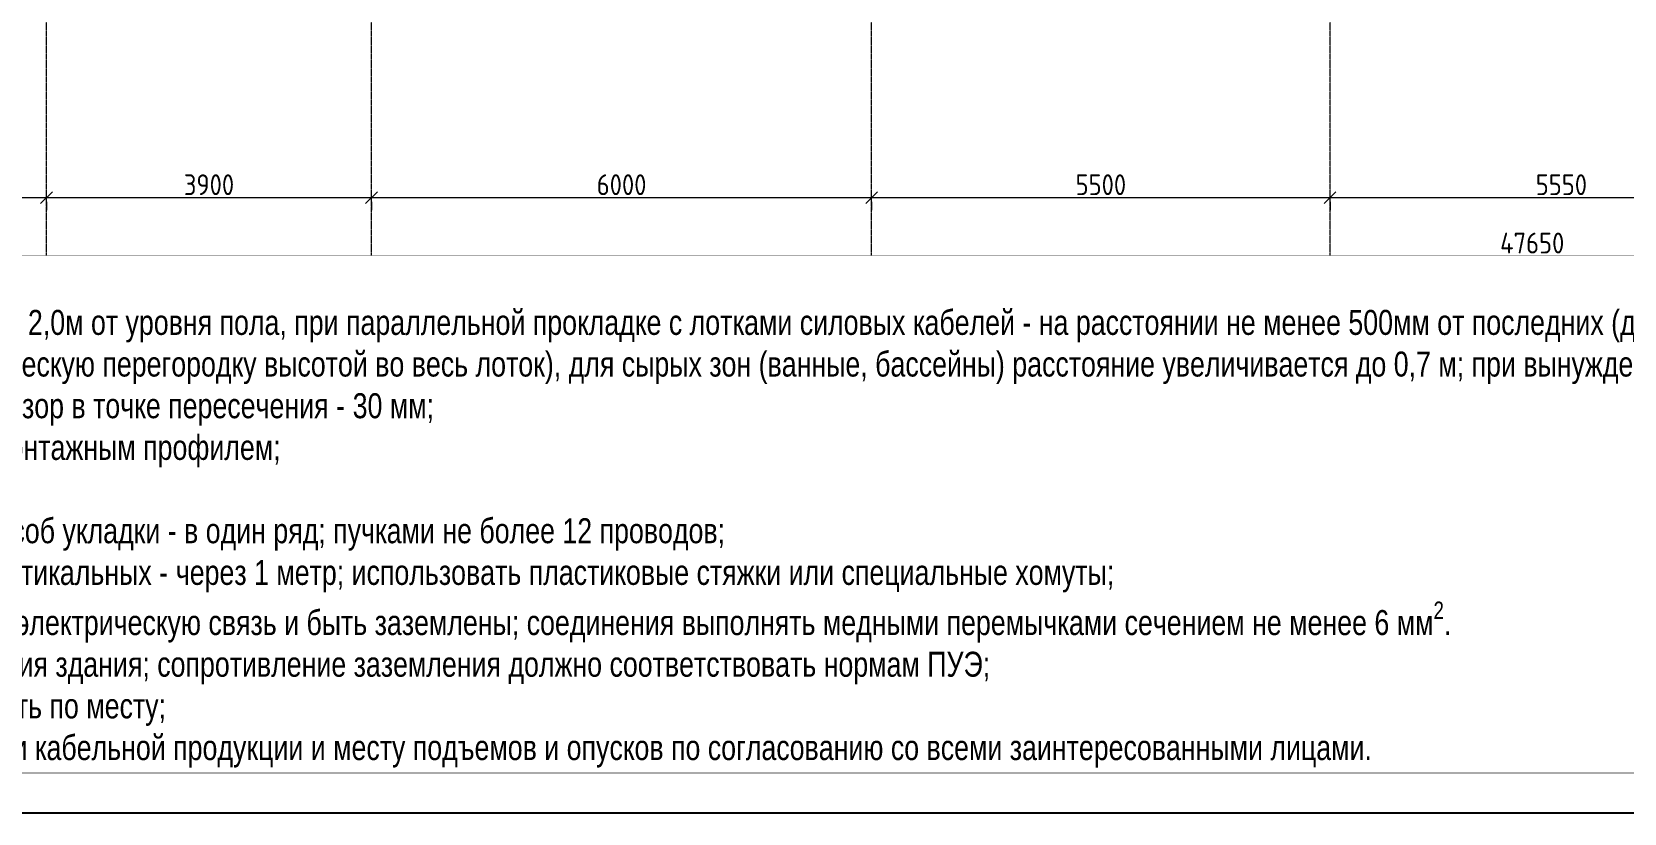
# Model space of a CAD drawing. Header units: millimetres. Extents: x 0 to 351840, y -132678 to 32417.
# Drawn here: x 306244 to 325347, y -9583 to -205 of the extents above; entities that cross this region are included whole.
import ezdxf

# ---------------------------------------------------------------- set-up
doc = ezdxf.new("R2010")
doc.units = ezdxf.units.MM
doc.linetypes.add('BI_линия_сетки', pattern=[25, 20, -2.5, 0, -2.5])
for name, color, linetype, lineweight in [('KPSP-Рамка', 7, 'Continuous', 70), ('S-GRID-IDEN', 7, 'Continuous', 20), ('Оси', 7, 'Continuous', 9), ('Размеры', 7, 'Continuous', 9)]:
    doc.layers.add(name, color=color, linetype=linetype, lineweight=lineweight)
doc.styles.add('GOST Common', font='GOST Common.ttf', dxfattribs={"width": 0.9, "height": 350})
doc.styles.add('GOST Common_1', font='GOST Common.ttf', dxfattribs={"width": 0.9, "height": 250})
doc.styles.add('новый', font='Шрифт GOST2304A.ttf', dxfattribs={"width": 0.8, "height": 250})
doc.dimstyles.new('BI_основной_2_5мм_1', dxfattribs={"dimscale": 304.8, "dimtxt": 251.428749, "dimasz": 0.463911, "dimexe": 0.492126, "dimexo": 0.492126, "dimgap": 0.098425, "dimtad": 1, "dimdec": 0, "dimdsep": 46, "dimtxsty": 'GOST Common_1', "dimblk1": 'OBLIQUE', "dimblk2": 'OBLIQUE', "dimsah": 1, "dimcen": 0.09, "dimdle": 0.492126, "dimazin": 0, "dimtfac": 1, "dimtdec": 4, "dimtix": 1, "dimtmove": 0, "dimatfit": 3, "dimfxl": 1, "dimtvp": 1, "dimtolj": 1, "dimtzin": 0, "dimlwd": 20, "dimlwe": 20, "dimarcsym": 2})

# ---------------------------------------------------------------- blocks, each defined once
blk = doc.blocks.new('*U84')
at = {"color": 7, "linetype": 'ByBlock', "lineweight": 25}
blk.add_lwpolyline([(594, 420), (594, 0), (0, 0), (0, 420)], close=True, dxfattribs=at)
at = {"color": 0, "linetype": 'ByBlock', "lineweight": 50}
blk.add_lwpolyline([(589, 415), (589, 5), (20, 5), (20, 415)], close=True, dxfattribs=at)
blk = doc.blocks.new('Ось сетки - _обозначение_ось_круг_Ø8мм-20564--01 Подвал__-3_000____Отделочный_')
at = {"layer": 'S-GRID-IDEN', "color": 9}
for start, end in [(360, 180), (180, 360)]:
    blk.add_arc((0, 0), 4, start, end, dxfattribs=at)
blk = doc.blocks.new('_Oblique')
at = {"color": 0, "linetype": 'ByBlock', "lineweight": -2}
blk.add_line((-0.5, -0.5), (0.5, 0.5), dxfattribs=at)
blk = doc.blocks.new('*D652')
at = {"layer": 'Defpoints', "color": 0, "transparency": 16777216}
for p in [(5686, 1329), (53336, 1329), (53336, 1229)]:
    blk.add_point(p, dxfattribs=at)
at = {"layer": 'Размеры', "color": 0, "lineweight": 20, "transparency": 16777216}
for p, q in [((5536, 1229), (53486, 1229)), ((5686, 1179), (5686, 1079)), ((53336, 1179), (53336, 1079))]:
    blk.add_line(p, q, dxfattribs=at)
at = {"layer": 'Размеры', "color": 0, "lineweight": 20, "transparency": 16777216, "xscale": 141.4, "yscale": 141.4, "zscale": 141.4, "rotation": 180}
blk.add_blockref('_Oblique', (5686, 1229), dxfattribs=at)
at = {"layer": 'Размеры', "color": 0, "lineweight": 20, "transparency": 16777216, "xscale": 141.4, "yscale": 141.4, "zscale": 141.4}
blk.add_blockref('_Oblique', (53336, 1229), dxfattribs=at)
at = {"layer": 'Размеры', "color": 0, "lineweight": 20, "transparency": 16777216, "insert": (29511, 1384), "char_height": 250, "width": 971.62, "attachment_point": 5, "style": 'GOST Common_1'}
blk.add_mtext('\\A1;47650', dxfattribs=at)
blk = doc.blocks.new('*D653')
at = {"layer": 'Defpoints', "color": 0, "transparency": 16777216}
for p in [(5686, 2029), (11686, 2029), (11686, 1929)]:
    blk.add_point(p, dxfattribs=at)
at = {"layer": 'Размеры', "color": 0, "lineweight": 20, "transparency": 16777216}
for p, q in [((5536, 1929), (11836, 1929)), ((5686, 1879), (5686, 1779)), ((11686, 1879), (11686, 1779))]:
    blk.add_line(p, q, dxfattribs=at)
at = {"layer": 'Размеры', "color": 0, "lineweight": 20, "transparency": 16777216, "xscale": 141.4, "yscale": 141.4, "zscale": 141.4, "rotation": 180}
blk.add_blockref('_Oblique', (5686, 1929), dxfattribs=at)
at = {"layer": 'Размеры', "color": 0, "lineweight": 20, "transparency": 16777216, "xscale": 141.4, "yscale": 141.4, "zscale": 141.4}
blk.add_blockref('_Oblique', (11686, 1929), dxfattribs=at)
at = {"layer": 'Размеры', "color": 0, "lineweight": 20, "transparency": 16777216, "insert": (8686, 2084), "char_height": 250, "width": 756.84, "attachment_point": 5, "style": 'GOST Common_1'}
blk.add_mtext('\\A1;6000', dxfattribs=at)
blk = doc.blocks.new('*D654')
at = {"layer": 'Defpoints', "color": 0, "transparency": 16777216}
for p in [(11686, 2029), (15586, 2029), (15586, 1929)]:
    blk.add_point(p, dxfattribs=at)
at = {"layer": 'Размеры', "color": 0, "lineweight": 20, "transparency": 16777216}
for p, q in [((11536, 1929), (15736, 1929)), ((11686, 1879), (11686, 1779)), ((15586, 1879), (15586, 1779))]:
    blk.add_line(p, q, dxfattribs=at)
at = {"layer": 'Размеры', "color": 0, "lineweight": 20, "transparency": 16777216, "xscale": 141.4, "yscale": 141.4, "zscale": 141.4, "rotation": 180}
blk.add_blockref('_Oblique', (11686, 1929), dxfattribs=at)
at = {"layer": 'Размеры', "color": 0, "lineweight": 20, "transparency": 16777216, "xscale": 141.4, "yscale": 141.4, "zscale": 141.4}
blk.add_blockref('_Oblique', (15586, 1929), dxfattribs=at)
at = {"layer": 'Размеры', "color": 0, "lineweight": 20, "transparency": 16777216, "insert": (13636, 2084), "char_height": 250, "width": 756.84, "attachment_point": 5, "style": 'GOST Common_1'}
blk.add_mtext('\\A1;3900', dxfattribs=at)
blk = doc.blocks.new('*D655')
at = {"layer": 'Defpoints', "color": 0, "transparency": 16777216}
for p in [(15586, 2029), (21586, 2029), (21586, 1929)]:
    blk.add_point(p, dxfattribs=at)
at = {"layer": 'Размеры', "color": 0, "lineweight": 20, "transparency": 16777216}
for p, q in [((15436, 1929), (21736, 1929)), ((15586, 1879), (15586, 1779)), ((21586, 1879), (21586, 1779))]:
    blk.add_line(p, q, dxfattribs=at)
at = {"layer": 'Размеры', "color": 0, "lineweight": 20, "transparency": 16777216, "xscale": 141.4, "yscale": 141.4, "zscale": 141.4, "rotation": 180}
blk.add_blockref('_Oblique', (15586, 1929), dxfattribs=at)
at = {"layer": 'Размеры', "color": 0, "lineweight": 20, "transparency": 16777216, "xscale": 141.4, "yscale": 141.4, "zscale": 141.4}
blk.add_blockref('_Oblique', (21586, 1929), dxfattribs=at)
at = {"layer": 'Размеры', "color": 0, "lineweight": 20, "transparency": 16777216, "insert": (18586, 2084), "char_height": 250, "width": 756.84, "attachment_point": 5, "style": 'GOST Common_1'}
blk.add_mtext('\\A1;6000', dxfattribs=at)
blk = doc.blocks.new('*D656')
at = {"layer": 'Defpoints', "color": 0, "transparency": 16777216}
for p in [(21586, 2029), (27086, 2029), (27086, 1929)]:
    blk.add_point(p, dxfattribs=at)
at = {"layer": 'Размеры', "color": 0, "lineweight": 20, "transparency": 16777216}
for p, q in [((21436, 1929), (27236, 1929)), ((21586, 1879), (21586, 1779)), ((27086, 1879), (27086, 1779))]:
    blk.add_line(p, q, dxfattribs=at)
at = {"layer": 'Размеры', "color": 0, "lineweight": 20, "transparency": 16777216, "xscale": 141.4, "yscale": 141.4, "zscale": 141.4, "rotation": 180}
blk.add_blockref('_Oblique', (21586, 1929), dxfattribs=at)
at = {"layer": 'Размеры', "color": 0, "lineweight": 20, "transparency": 16777216, "xscale": 141.4, "yscale": 141.4, "zscale": 141.4}
blk.add_blockref('_Oblique', (27086, 1929), dxfattribs=at)
at = {"layer": 'Размеры', "color": 0, "lineweight": 20, "transparency": 16777216, "insert": (24336, 2084), "char_height": 250, "width": 756.84, "attachment_point": 5, "style": 'GOST Common_1'}
blk.add_mtext('\\A1;5500', dxfattribs=at)
blk = doc.blocks.new('*D657')
at = {"layer": 'Defpoints', "color": 0, "transparency": 16777216}
for p in [(27086, 2029), (32636, 2029), (32636, 1929)]:
    blk.add_point(p, dxfattribs=at)
at = {"layer": 'Размеры', "color": 0, "lineweight": 20, "transparency": 16777216}
for p, q in [((26936, 1929), (32786, 1929)), ((27086, 1879), (27086, 1779)), ((32636, 1879), (32636, 1779))]:
    blk.add_line(p, q, dxfattribs=at)
at = {"layer": 'Размеры', "color": 0, "lineweight": 20, "transparency": 16777216, "xscale": 141.4, "yscale": 141.4, "zscale": 141.4, "rotation": 180}
blk.add_blockref('_Oblique', (27086, 1929), dxfattribs=at)
at = {"layer": 'Размеры', "color": 0, "lineweight": 20, "transparency": 16777216, "xscale": 141.4, "yscale": 141.4, "zscale": 141.4}
blk.add_blockref('_Oblique', (32636, 1929), dxfattribs=at)
at = {"layer": 'Размеры', "color": 0, "lineweight": 20, "transparency": 16777216, "insert": (29861, 2084), "char_height": 250, "width": 756.84, "attachment_point": 5, "style": 'GOST Common_1'}
blk.add_mtext('\\A1;5550', dxfattribs=at)
blk = doc.blocks.new('Подоснова подвал')
at = {"layer": 'Оси', "color": 9, "linetype": 'BI_линия_сетки'}
for p, q in [((11686, 799.9), (11686, 35999.7)), ((15586, 799.9), (15586, 35999.7)), ((21586, 799.9), (21586, 35999.7)), ((27086, 799.9), (27086, 35999.7))]:
    blk.add_line(p, q, dxfattribs=at)
at = {"layer": 'S-GRID-IDEN', "color": 9, "xscale": 99.99999999999993, "yscale": 99.99999999999993, "zscale": 99.99999999999993}
for p in [(11686, 399.9), (15586, 399.9), (21586, 399.9), (27086, 399.9)]:
    blk.add_blockref('Ось сетки - _обозначение_ось_круг_Ø8мм-20564--01 Подвал__-3_000____Отделочный_', p, dxfattribs=at)
at = {"layer": 'S-GRID-IDEN', "color": 9, "lineweight": 9, "char_height": 350, "attachment_point": 1, "style": 'GOST Common'}
for s, insert, width in [('\\fGOST Common|b0|i0|c204|p34|;\\W.9;3', (15474.9, 572.4), 266.962), ('\\fGOST Common|b0|i0|c204|p34|;\\W.9;4', (21457.3, 572.4), 310.253), ('\\fGOST Common|b0|i0|c204|p34|;\\W.9;2', (11572.2, 572.4), 274.177), ('\\fGOST Common|b0|i0|c204|p34|;\\W.9;5', (26972.2, 572.4), 274.177)]:
    blk.add_mtext(s, dxfattribs=dict(at, insert=insert, width=width))
at = {"layer": 'Размеры', "color": 9, "lineweight": 20}
for base, p1, p2, override, picture, middle in [((11686, 1929.3), (5686, 2029.3), (11686, 2029.3), {"dimpost": '<>', "dimfxl": 6000}, '*D653', (8686, 2084.3)), ((15586, 1929.3), (11686, 2029.3), (15586, 2029.3), {"dimpost": '<>', "dimfxl": 3900}, '*D654', (13636, 2084.3)), ((21586, 1929.3), (15586, 2029.3), (21586, 2029.3), {"dimpost": '<>', "dimfxl": 6000}, '*D655', (18586, 2084.3)), ((27086, 1929.3), (21586, 2029.3), (27086, 2029.3), {"dimpost": '<>', "dimfxl": 5500}, '*D656', (24336, 2084.3)), ((32636, 1929.3), (27086, 2029.3), (32636, 2029.3), {"dimpost": '<>', "dimfxl": 5550}, '*D657', (29861, 2084.3)), ((53336, 1229.3), (5686, 1329.3), (53336, 1329.3), {"dimpost": '<>', "dimfxl": 47650}, '*D652', (29511, 1384.3))]:
    dim = blk.add_linear_dim(base=base, p1=p1, p2=p2, dimstyle='BI_основной_2_5мм_1', override=override, dxfattribs=at)
    dim.commit()
    dim.dimension.update_dxf_attribs({"geometry": picture, "text_midpoint": middle})

msp = doc.modelspace()

# ---------------------------------------------------------------- block references
msp.add_blockref('Подоснова подвал', (294733, -4124))
at = {"layer": 'KPSP-Рамка', "xscale": 100, "yscale": 100, "zscale": 100}
msp.add_blockref('*U84', (292392, -9583), dxfattribs=at)

# ---------------------------------------------------------------- next in the draw order: texts
at = {"insert": (294792, -6039), "char_height": 300, "width": 37256.88, "attachment_point": 4, "style": 'новый', "bg_fill": 2}
msp.add_mtext('\\A1;Примечание. \\P\\pxi-3,l4,t4;1.^IКабельные лотки для слаботочных кабелей располагать на высоте 2,0м от уровня пола, при параллельной прокладке с лотками силовых кабелей - на расстоянии не менее 500мм от последних (допустимо сокращать до 100мм, если лотки будут иметь металлические крышки или если установить металлическую перегородку высотой во весь лоток), для сырых зон (ванные, бассейны) расстояние увеличивается до 0,7 м; при вынужденном пересечении силовой линии и слаботочного кабеля угол должен составлять 90°, минимальный зазор в точке пересечения -{\\fArial|b0|i0|c204|p34; }30 мм;\\P2.^IПредусматривается потолочное крепление лотков на шпильки с монтажным профилем;\\P3.^IРасстояния между опорами для проволочных систем -{\\fArial|b0|i0|c204|p34; }1,5-2м;\\P4.^IУкладку кабелей производить при температуре не ниже -15°C; способ укладки - в один ряд; пучками не более 12 проводов;\\P5.^IНа горизонтальных участках кабели крепят через 4,5 метра, на вертикальных -{\\fArial|b0|i0|c204|p34; }через 1 метр; использовать пластиковые стяжки или специальные хомуты;\\P6.^IВсе металлические элементы лотков должны иметь непрерывную электрическую связь и быть заземлены; соединения выполнять медными перемычками сечением не менее 6 мм{\\H0.7x;\\S2^ ;}.\\P7.^IЗаземляющий проводник присоединить к общей системе заземления здания; сопротивление заземления должно соответствовать нормам ПУЭ;\\P8.^IНеуказанные на плане привязки и высоты оборудования определить по месту;\\P9.^IДопускается отклонение от проектных решений по месту прокладки кабельной продукции и месту подъемов и опусков по согласованию со всеми заинтересованными лицами.', dxfattribs=at)

doc.saveas('drawing.dxf')
